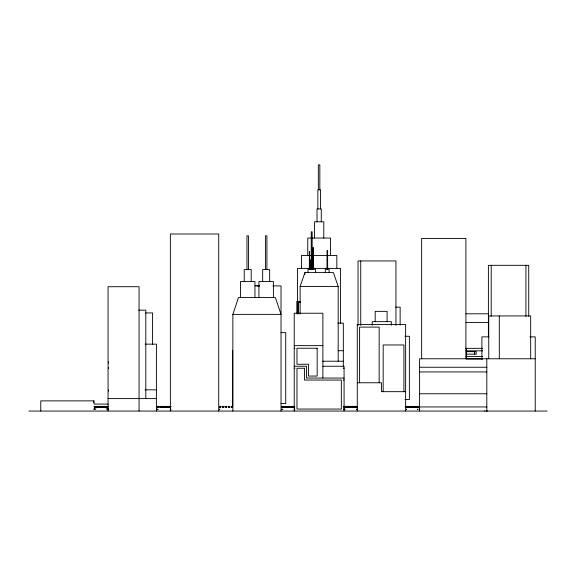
<?xml version="1.0" encoding="UTF-8"?>
<svg xmlns="http://www.w3.org/2000/svg" width="576" height="576" viewBox="0 0 576 576"><rect width="100%" height="100%" fill="white"/><g stroke="black" fill="none" stroke-linecap="round" stroke-linejoin="round"><path stroke-width="0.86" d="M354.809 407.117L355.018 407.023M354.996 406.879L355.018 406.728M355.169 407.117L356.076 407.167L356.026 406.375L355.63 407.196L355.522 406.706L355.788 407.203L355.37 406.375L354.989 407.225M355.514 406.872L355.702 406.584M355.781 406.836C355.687 406.627 355.363 406.75 355.637 406.361M355.716 406.526L355.457 407.225M355.018 406.584C355.406 405.454 357.66 407.614 355.349 407.225M356.119 406.354L355.961 407.174M344.225 406.836L344.218 406.858M344.203 406.375C344.29 407.671 344.304 405.878 343.663 406.354M94.918 406.519C95.386 407.758 95.501 405.806 94.961 406.685M158.134 407.203L158.458 406.404L157.09 406.642M282.643 406.555L282.557 406.685M355.968 407.232L355.968 406.354L355.939 406.908M344.412 406.375L344.218 406.735M355.882 406.894L356.018 406.375M99.202 407.138L99.202 406.85M101.246 407.138C100.21 406.051 101.815 407.376 101.045 406.879M103.838 406.879C103.536 406.123 103.788 406.735 104.047 406.85M158.494 406.498L158.342 406.62M164.347 407.138L164.189 406.375L164.189 407.189M167.148 407.138L167.148 406.85M223.834 407.081L223.747 406.375L223.56 406.937M226.656 407.138L226.447 406.404L226.67 406.728M226.526 407.196L226.577 406.382M229.471 407.117L229.298 406.67L229.32 407.196M229.471 406.793L229.298 406.375L229.45 406.728M283.104 407.023L282.838 406.375L282.888 407.232M283.169 407.196L283.169 406.375C282.348 405.914 282.341 407.599 283.133 407.225L283.133 406.354M283.766 407.138L283.608 406.375L283.766 406.85M286.034 406.526L285.876 407.225M286.027 407.138L285.545 406.728L286.042 407.081M286.042 406.793L285.581 406.404L285.667 407.232M288.994 407.066C287.453 406.62 289.649 406.037 288.662 407.167M289.642 407.138L289.642 406.85M291.773 406.757L291.197 407.167L291.766 406.85M291.607 406.67L291.19 406.44L291.499 406.98M345.355 407.182L345.341 406.375L345.29 406.951M349.891 406.735C349.344 407.167 350.546 406.584 350.201 406.879M349.423 406.447L349.769 407.203L349.891 406.447M351.274 407.138L351.202 406.613L351.108 407.189M351.893 407.138L351.734 406.375L351.893 406.85M352.966 407.196C353.153 406.584 352.584 406.75 352.685 406.987M354.067 407.138L353.916 406.67L353.909 407.189M354.694 407.138L354.535 406.375L354.694 406.85M405.907 407.138L405.749 406.375L405.742 407.189M407.47 406.786C408.096 407.333 407.297 406.303 407.909 406.584M410.609 406.368L410.666 407.261L410.81 406.411M410.602 406.454L410.738 407.254M413.546 406.879C413.41 406.685 413.482 406.642 413.611 406.908M416.16 407.282L416.131 406.354L416.621 406.354L416.621 407.225C415.973 406.591 416.542 406.534 416.556 407.167M416.563 407.002L416.275 406.354L416.239 407.038M344.196 406.872L344.218 406.418M347.328 406.62C346.025 405.914 348.192 407.29 347.191 406.872M349.697 406.829L349.517 406.375L349.69 407.225M349.834 407.203L349.409 407.074L349.884 407.117M352.39 407.182C352.814 406.843 352.109 406.145 352.706 406.793M352.303 407.225L352.325 406.354L352.447 407.225M352.649 406.894L352.224 407.146L352.692 406.735M352.519 407.196L352.519 406.908M220.788 406.872L220.565 407.167L220.723 406.375M283.018 406.382L283.09 407.138L282.672 407.174M285.919 407.146L285.566 407.023L286.121 406.555M285.912 406.447L286.07 407.225M286.135 406.793L285.797 406.735M288.857 407.232L288.835 406.354L288.763 407.232M291.744 406.418C291.463 406.879 291.053 406.066 291.686 407.225L291.528 406.39M291.434 406.836L291.607 406.375M407.75 407.138L407.779 406.411M407.542 407.189L407.628 406.354L407.549 407.225M410.746 406.469L410.81 406.994M410.724 407.052L410.666 406.692M413.424 407.225L413.532 406.418M413.388 407.174L413.424 406.67L413.626 407.138M416.182 406.699L416.621 406.937M347.414 407.117L346.644 407.167L347.4 406.584M347.184 406.793L347.234 407.182M347.105 406.476C346.248 407.39 347.364 405.72 346.702 407.225M97.33 406.958L97.279 406.67M100.181 407.146L100.08 406.656L99.986 407.167M106.632 406.872L106.74 406.368L106.841 406.858M160.481 407.146L160.38 406.368L160.294 407.167M163.21 406.966L163.174 406.908M222.804 407.124C222.394 405.727 223.02 407.729 222.581 406.85M225.446 407.196L225.475 406.368L225.576 407.146M231.228 407.023L231.199 406.649M284.753 406.649L285.113 406.447L284.875 407.11M285.113 406.793L284.81 406.994L285.012 406.534M287.813 407.088L287.604 407.167M287.892 407.023L287.604 406.404L287.791 407.232M290.614 407.167L290.448 406.692L290.743 407.117M293.659 406.699L293.479 407.167M294.422 407.167L294.343 406.368L294.307 407.196M348.026 407.146L347.875 406.375L347.926 406.951M350.611 406.872C351 407.578 350.546 405.907 350.82 406.858M356.717 407.124L356.594 406.368L356.623 407.196M415.296 406.958L415.303 406.606M347.105 406.829L346.658 406.404M347.105 407.117L346.954 406.908M104.047 407.138L103.579 406.829L104.047 406.584M106.063 407.117L106.092 406.649M166.615 407.146L166.658 406.937M169.488 406.685L169.87 407.196M228.319 406.908L228.341 406.354L228.377 406.958M287.683 406.555L287.633 406.894M287.662 406.541L287.705 406.706M290.542 406.872L290.686 406.375L290.534 407.232M290.434 406.728L290.714 406.418L290.513 406.822M293.753 407.002L293.602 406.39L293.666 407.232M407.894 407.002L407.484 406.476L407.909 406.858M409.687 407.167L409.608 406.656L409.522 407.167M418.363 406.879L418.234 406.375L418.248 407.196M346.838 406.469L346.759 407.196M282.442 406.433L282.787 406.584M291.391 406.879L291.643 406.994M351.274 406.872L351.166 406.368L351.065 406.879M416.405 406.786L416.189 406.418L416.376 406.872M343.944 406.606L345.398 406.584M98.309 406.908C98.273 405.432 98.338 408.031 98.006 406.606M101.246 406.85C100.994 406.138 100.793 407.03 101.138 406.951M102.91 406.908L102.917 406.368L102.881 407.196M103.673 406.613L103.81 407.146M157.334 406.606L157.255 406.937M163.634 407.196L163.627 406.375L163.757 407.167M165.982 407.196L165.967 406.375L166.075 407.189M169.135 406.706L168.977 407.196L169.128 406.591M219.643 406.606L219.578 406.685M281.743 406.519L281.815 406.937M284.99 407.232L284.882 406.584M353.642 407.167L353.563 406.368L353.527 407.196M412.51 407.146L412.409 406.368L412.373 407.196M232.855 314.374L238.486 297.562L275.393 297.562L281.023 314.374L232.855 314.374L232.855 411.055M170.366 408.067L170.921 406.433M300.125 314.035L300.125 286.438L304.898 272.592L333.41 272.592L338.184 286.438L338.184 361.21M158.969 407.138L158.861 406.368L158.868 407.232M162.007 406.872L161.849 406.375L161.842 407.189M282.881 406.447L282.989 407.232M282.996 406.85L282.874 407.117M283.018 406.908L283.075 407.167M292.392 406.894L292.435 407.138M348.43 407.138L348.322 406.368L348.3 407.196M354.074 406.872L354.002 406.613M411.761 407.167L411.761 406.692L411.588 407.167M414.576 407.138L414.468 406.368L414.475 406.908M346.622 406.562L347.018 407.196M97.38 406.858L97.128 406.649M100.181 406.879L100.08 406.368L99.972 406.872M100.807 406.685L100.922 407.189M100.894 406.62L100.836 407.196M105.905 406.67L105.862 406.872M166.615 406.879L166.514 406.368L166.406 406.872M169.646 406.858L169.423 406.498M348.026 406.858L347.774 406.649M415.346 406.858L415.102 406.649M96.149 406.584L96.034 407.196M99.202 406.584L99.094 407.232L99.036 406.606M101.873 407.203L101.887 406.375L101.995 407.182M104.71 406.908L104.731 406.368L104.71 407.196M161.51 406.584L161.438 407.196L161.258 406.649M164.822 406.872L164.736 406.368L164.822 407.167M167.148 406.584L167.04 407.232M167.573 407.196L167.537 406.368L167.472 407.203M286.798 406.584L286.574 407.052L286.546 406.649M289.642 406.584L289.534 407.232L289.476 406.606M345.888 406.908L345.91 406.368L345.852 407.203M408.938 406.584L408.866 407.196L408.686 406.649M417.701 406.613L417.672 406.685M160.956 407.167L160.927 406.375L160.769 407.023M163.073 406.872L163.202 406.62M353.642 406.591L353.556 406.62M409.694 407.002L409.752 406.649M226.462 406.404L226.548 407.232M95.206 407.203L95.551 406.375M158.897 406.966L158.782 407.167M164.347 406.584L164.246 407.232L164.189 406.606M220.788 406.584L220.68 407.232M286.776 406.706L286.632 407.203M292.478 406.649L292.248 407.167M354.074 406.584L353.966 407.232L353.909 406.606M414.554 406.994L414.446 407.196M356.508 406.994L356.962 406.937M100.181 406.584L100.073 407.232M106.841 406.584L106.769 407.225L106.675 406.606M160.481 406.584L160.402 407.225L160.315 406.606M163.274 406.584L163.174 407.232L163.116 406.606M166.615 406.584L166.536 407.225L166.658 406.649M288.569 406.584L288.914 406.685M288.36 407.023L289.008 406.937M294.336 406.908L294.293 406.375L294.422 407.002M350.201 406.584L350.122 407.225L350.035 406.606M350.82 406.584L350.719 407.232L350.654 406.606M352.894 406.67L352.872 407.196M356.695 406.584L357.343 406.642M105.926 406.411L105.948 407.232M169.027 406.411L169.049 407.232L169.02 406.354M169.517 406.411L169.546 407.232M231.3 406.397L231.343 407.232M356.566 406.411L356.616 407.225L356.594 406.354M418.219 406.397L418.277 407.232M98.129 406.606L98.388 406.994M349.092 406.649L348.869 406.879M407.628 406.44L407.693 406.822M411.818 406.649L411.667 406.951M292.248 406.879L292.306 406.62M412.402 406.908L412.358 406.375L412.495 407.002M107.914 406.627L107.935 406.685M349.51 406.39L349.805 407.232M286.049 406.382L286.02 407.232M411.703 406.678L411.588 406.879M98.071 406.368L98.071 407.232M225.425 406.375L225.482 407.232M287.647 406.375L287.69 407.232M288.468 406.382L288.468 407.232M290.635 406.368L290.628 407.232M353.563 406.382L353.563 407.232M409.608 406.382L409.608 407.232M98.273 406.39L98.302 407.232M100.721 406.649L101.088 406.606M286.661 406.39L286.697 407.232M292.298 406.39L292.334 407.232M348.912 406.39L348.948 407.232M414.439 406.39L414.468 407.232M103.68 406.382L103.709 407.232M285.026 406.39L284.897 407.232M352.562 406.382L352.735 407.225M407.779 406.382L407.779 407.282M412.38 406.382L412.38 407.225L412.43 406.354M157.471 406.411L156.982 406.433M281.894 406.411L281.664 406.433M344.434 406.447L344.074 406.433M95.162 406.354C94.442 407.102 95.818 407.822 95.414 406.354L95.162 407.225M157.471 406.354L157.471 407.225M157.968 406.354L157.824 407.232L158.515 407.225L158.515 406.354L157.946 406.354L157.968 407.225M94.37 407.225L94.248 406.361L94.565 407.225M219.629 406.361L219.967 407.225L219.658 406.361M281.844 406.361L281.966 407.232L282.254 406.354L281.945 407.232M345.017 406.354L345.017 407.225M281.844 407.232L282.182 406.354M406.706 406.354L406.706 407.225M344.254 407.232L344.585 406.354M309.377 251.712L309.686 269.172M327.017 259.826L327.629 259.826M255.053 285.869L259.531 285.869M256.846 285.898L259.531 285.898M272.966 285.898L281.023 285.898L281.023 411.055M300.125 286.438L338.184 286.438M300.362 301.392L296.834 301.392L296.834 313.934M300.319 302.306L298.555 302.306L298.555 313.949M395.683 307.13L400.133 307.13L400.133 325.051M138.672 310.14L145.814 310.14L145.814 398.592M145.699 312.934L152.546 312.934L152.546 344.34M466.006 313.805L488.398 313.805M466.006 322.582L488.398 322.582M337.954 323.1L343.332 323.1L343.332 366.991M281.023 332.647L285.732 332.647L285.732 403.582L281.023 403.582M404.892 336.283L409.378 336.283L409.378 399.55L404.986 399.55M489.01 336.866L481.903 336.866L481.903 359.215M529.906 336.866L535.234 336.866L535.234 411.055M145.145 344.146L156.406 344.146L156.406 411.055M294.228 345.636L322.891 345.636M294.228 348.242L294.977 348.242M465.343 348.336L482.724 348.336M338.148 350.712L343.332 350.712M465.934 350.827L482.724 350.827M466.423 351.677L476.179 351.677L476.179 354.168L466.423 354.168M466.2 356.515L482.666 356.515M535.234 358.769L419.594 358.769L419.594 411.055M466.661 359.006L482.666 359.006M322.733 361.21L343.332 361.21M294.228 366.25L306.518 366.25L306.518 378.05L344.074 378.05M322.891 366.25L344.074 366.25L344.074 411.055M419.594 367.25L486.821 367.25M294.228 368.244L294.977 368.244M343.332 368.244L344.074 368.244M419.594 371.938L486.821 371.938M343.332 380.045L344.074 380.045M357.286 382.766L381.463 382.766L381.463 391.673L405.634 391.673M145.073 389.844L156.406 389.844M419.594 393.768L486.821 393.768M108.058 398.592L156.406 398.592M108.18 404.078L94.097 404.078L94.097 400.874L40.766 400.874L40.766 411.055M94.349 406.354L94.543 407.225M106.963 406.354L106.596 407.225C107.705 407.52 106.661 405.216 106.963 407.225M107.755 406.354L107.755 407.225M170.554 406.354L170.554 407.225M228.47 406.354L228.175 407.225L228.463 406.354M232.366 406.354L232.366 407.225M349.402 406.354L350.244 406.354L350.244 407.225L349.402 407.225M356.983 406.354L356.45 406.354L356.45 407.225C357.739 407.758 356.724 405.137 356.962 407.225M405.655 406.354L405.655 407.225M410.458 406.354L410.522 407.282M413.302 406.354L413.302 407.225M417.283 406.354L417.283 407.225M419.083 407.225L419.393 406.361L419.105 407.225M107.582 406.433L108.058 406.433M93.989 406.642L95.573 406.613M97.927 406.649L98.446 406.649M103.565 406.649L104.09 406.649M106.538 406.62L108.115 406.642M170.05 406.642L170.914 406.642M219.391 406.642L220.183 406.62M231.934 406.613L232.726 406.642M281.606 406.642L283.169 406.62M285.523 406.649L286.164 406.649M291.161 406.649L291.802 406.649M293.422 406.649L293.81 406.649M294.156 406.62L294.674 406.649M346.579 406.649L347.443 406.649M349.402 406.649L350.244 406.649M352.181 406.649L353.081 406.649M354.442 406.649L356.206 406.649M406.325 406.642L407.11 406.613M407.455 406.649L407.952 406.649M416.131 406.649L416.621 406.649M417.067 406.613L417.852 406.642M418.867 406.613L419.652 406.642M94.349 406.937L94.781 406.908M95.126 406.937L95.573 406.908M97.927 406.937L98.446 406.937M100.721 406.937L101.246 407.023M103.565 406.937L104.09 406.937M106.538 406.908L106.963 406.937M107.33 406.908L107.755 406.937M157.45 406.937L158.472 407.023M170.129 406.894L170.554 406.937M219.751 406.937L220.183 406.908M231.934 406.908L232.366 406.937M281.966 406.937L282.492 406.908M282.744 406.937L283.169 406.908M285.523 406.937L286.164 406.937M293.422 406.937L293.81 406.937M294.156 406.908L294.674 406.937M344.016 406.937L344.815 406.685M344.995 406.937L345.398 407.023M347.443 406.937L346.795 406.958M349.402 406.937L350.244 406.937M352.181 406.937L353.081 406.937M354.442 406.937L356.206 406.937M406.685 406.937L407.11 406.908M407.455 406.937L407.952 406.937M417.067 406.908L417.492 406.937M418.867 406.908L419.27 406.937M419.594 406.944L486.821 406.944M94.543 407.203L94.759 406.375M107.561 407.203L107.33 406.375M232.178 407.196L231.962 406.375M282.161 407.203L282.492 406.375M344.563 407.203L344.779 406.375M406.872 407.196L407.088 406.375M417.082 407.203L417.082 406.375L417.298 407.203M418.889 407.203L418.889 406.375L419.105 407.203M294.228 409.061L294.977 409.061M343.332 409.061L344.074 409.061M93.989 409.14L94.464 409.183M94.781 409.14L95.177 409.183M107.323 409.14L106.985 409.183M107.777 409.183L108.115 409.14M157.09 409.14L157.982 409.183M170.575 409.183L170.914 409.14M219.391 409.14L219.73 409.14M281.606 409.14L281.894 409.183M282.384 409.14L282.722 409.183M344.016 409.14L344.311 409.183M344.635 409.14L344.974 409.14M356.616 409.14L357.343 409.14M406.325 409.14L406.721 409.183M417.852 409.14L417.514 409.14M419.256 409.183L419.652 409.14M94.291 409.507L93.989 409.507M95.177 409.464L94.781 409.507M106.927 409.464L107.323 409.507M107.719 409.507L108.115 409.507M157.925 409.464L157.09 409.507M170.575 409.507L170.914 409.507M219.794 409.464L219.391 409.507M282.118 409.464L281.606 409.507M282.78 409.464L282.384 409.507M344.412 409.464L344.016 409.507M345.031 409.464L344.635 409.507M406.663 409.507L406.325 409.507M417.456 409.464L417.852 409.507M419.256 409.464L419.652 409.507M356.616 409.507L357.343 409.507M487.26 411.055L486.922 411.055M28.8 411.055L547.2 411.055M170.042 406.354L170.129 407.203M347.011 406.354L347.026 407.232M352.613 407.225L352.613 406.354M408.83 406.382L408.83 407.232M405.799 406.382L405.799 407.232L405.828 406.411M354.586 406.382L354.586 407.232M351.166 406.382L351.166 407.232M167.537 406.382L167.537 407.232M161.899 406.382L161.899 407.232M104.731 406.382L104.738 407.232M103.939 406.382L103.939 407.232M101.93 406.382L101.959 407.225L101.909 406.354M101.138 406.382L101.146 407.232M416.477 406.382L416.477 407.232M347.926 406.382L347.918 407.232M293.566 406.382L293.566 407.232M166.018 406.382L166.039 407.225L165.989 406.354M163.67 406.382L163.67 407.232M102.917 406.382L102.938 407.225L102.888 406.354M160.877 406.368L160.898 407.225M344.786 406.613L344.75 406.915M289.433 406.879L289.433 407.146M229.435 406.418L229.349 407.232M166.939 406.879L166.939 407.146M98.993 406.879L98.993 407.146M345.974 406.397L345.917 407.232L345.938 406.354M345.319 406.411L345.319 407.225L345.204 406.354M283.687 406.354L283.658 407.232L283.687 406.411M158.393 406.411L158.371 407.232M96.091 406.411L96.062 407.232M95.292 406.411L95.27 407.232M530.676 358.79L530.676 315.936L488.743 315.936L488.743 358.79M528.739 316.325L528.739 265.32L488.398 265.32L488.398 336.902M525.931 265.32L525.931 316.325M499.306 315.936L499.306 358.79M491.206 265.32L491.206 316.325M486.821 358.769L486.821 411.055M484.913 410.962L484.553 410.962M474.646 351.677L474.646 354.168M466.387 349.085L466.387 358.906M465.898 358.841L465.898 238.428L421.646 238.428L421.646 358.841M419.27 406.354L419.27 407.225M418.255 406.354L418.255 407.225M417.47 406.354L417.492 407.225M417.298 406.354L417.298 407.225M415.224 406.354L415.246 407.232M413.33 406.354L413.33 407.225M406.872 406.354L406.872 407.225M405.634 411.055L405.634 324.583L357.286 324.583L357.286 411.055M405.288 406.375L405.288 407.203M403.92 391.673L403.92 344.966L383.177 344.966L383.177 391.673M395.95 325.325L395.95 260.95L358.034 260.95L358.034 325.325M391.334 325.253L391.334 321.667L372.24 321.667L372.24 325.253M387.101 321.667L387.101 311.364L375.178 311.364L375.178 321.667M379.152 382.766L379.152 327.103L359.597 327.103L359.597 382.766M360.734 260.95L360.734 325.325M356.796 406.354L356.796 407.225M356.206 406.354L356.198 407.225M355.198 406.354L355.19 407.225M355.025 406.354L355.025 407.225M352.915 406.354L352.937 407.232M352.793 406.354L352.793 407.225M351.814 406.354L351.814 407.225L351.763 406.354M349.956 406.354L349.956 407.225M347.328 406.354L347.299 407.232M347.155 406.354L347.155 407.225M346.982 406.354L346.982 407.225M346.867 406.354L346.846 407.225M345.182 406.354L345.146 407.225M344.563 406.354L344.563 407.225M343.894 406.361L343.894 407.232M340.517 323.69L340.517 268.387L297.468 268.387L297.468 301.392M336.845 268.387L336.845 255.506L301.464 255.506L301.464 268.387M330.545 255.506L330.545 238.039L307.764 238.039L307.764 255.506M329.083 272.592L329.083 269.172L325.296 269.172L325.296 272.592M327.643 269.172L327.593 250.481L327.067 250.481L327.01 269.172M323.798 238.039L323.798 221.803L314.51 221.803L314.51 238.039M322.891 378.05L322.891 313.229L294.228 313.229L294.228 411.055M321.278 221.803L321.278 208.922L317.023 208.922L317.023 221.803M320.465 208.922L320.465 189.814L317.844 189.814L317.844 208.922M319.831 189.814L319.831 164.887L318.334 164.887L318.334 189.814M315.454 272.592L315.454 269.172L308.002 269.172L308.002 272.592M313.538 269.172L313.538 247.666L312.934 247.666L312.926 269.172M312.221 269.172L312.221 255.838L311.897 269.172M312.156 269.172L312.156 231.79L311.242 231.79L311.242 269.172M310.414 269.172L310.414 259.848L310.118 269.172M309.37 251.712L309.37 269.172M304.898 272.592L304.898 274.327M297.648 301.392L297.648 313.934M294.466 406.354L294.487 407.225M294.372 406.354L294.336 407.232M291.514 407.225L291.305 406.354M288.619 406.354L288.619 407.225M285.775 406.354L285.775 407.225M282.744 406.354L282.744 407.225M282.377 406.375L282.377 407.203M273.398 297.562L273.398 281.534L258.934 281.534L258.934 297.562M269.662 281.534L269.662 269.575L262.67 269.575L262.67 281.534M266.911 269.575L266.911 235.843L265.414 235.843L265.414 269.575M254.945 297.562L254.945 281.534L240.48 281.534L240.48 297.562M251.208 281.534L251.208 269.575L244.217 269.575L244.217 281.534M248.458 269.575L248.458 235.843L246.96 235.843L246.96 269.575M232.668 350.338L232.668 406.634M232.178 406.354L232.178 407.225M223.675 406.354L223.711 407.232M219.758 406.354L219.78 407.225M218.714 411.055L218.714 234L170.366 234L170.366 411.055M161.431 406.354L161.402 407.232M160.87 406.354L160.87 407.232M158.35 406.354L158.35 407.225M158.134 406.354L158.227 407.225M139.046 411.055L139.046 286.718L108.058 286.718L108.058 411.055M108.554 361.807L108.554 363.053M108.554 367.661L108.554 368.662M108.554 389.844L108.554 391.09M104.71 406.354L104.71 407.225M103.853 406.354L103.795 407.225M101.002 406.354L101.002 407.225M98.215 406.354L98.215 407.225M96.091 406.354L96.091 407.225M93.614 400.874L93.614 402.617M94.097 408.564A17.129 17.129 0 0 1 108.058 408.564M406.411 406.735L406.411 406.735M164.736 406.368L164.714 407.225L164.736 406.382M222.689 406.368L222.674 407.232L222.689 406.382M348.322 406.382L348.3 407.225L348.329 406.354M411.667 406.382L411.674 407.232L411.703 406.382M317.16 348.242L296.971 348.242L296.971 364.255L308.513 364.255L308.513 376.056L317.16 376.056L317.16 348.242M304.524 368.244L296.971 368.244L296.971 409.061L341.338 409.061L341.338 380.045L304.524 380.045L304.524 368.244M96.206 406.354L95.918 407.225L96.206 406.354M97.423 406.354L97.128 407.225L97.423 406.354M98.446 406.354L97.927 406.354L97.927 407.225L98.446 407.225L98.446 406.354M99.245 406.354L98.95 407.225L99.245 406.354M100.224 406.354L99.929 407.225L100.224 406.354M101.29 406.354L100.721 406.354L100.721 407.225L101.29 407.225L101.29 406.354M102.082 406.354L101.794 407.225L102.082 406.354M103.061 406.354L102.773 407.225L103.061 406.354M104.09 406.354L103.565 406.354L103.565 407.225L104.09 407.225L104.09 406.354M104.882 406.354L104.587 407.225L104.882 406.354M106.092 406.354L105.804 407.225L106.092 406.354M157.658 406.354L157.45 407.225L157.644 406.354M159.012 406.354L158.724 407.225L159.012 406.354M160.524 406.354L160.229 407.225L160.524 406.354M161.021 406.354L160.726 407.225L161.021 406.354M161.546 406.354L161.258 407.225L161.546 406.354M162.043 406.354L161.755 407.225L162.043 406.354M163.318 406.354L163.03 407.225L163.318 406.354M163.814 406.354L163.526 407.225L163.814 406.354M164.39 406.354L164.095 407.225L164.39 406.354M164.887 406.354L164.592 407.225L164.887 406.354M166.162 406.354L165.874 407.225L166.162 406.354M166.658 406.354L166.363 407.225L166.658 406.354M167.191 406.354L166.896 407.225L167.191 406.354M167.681 406.354L167.393 407.225L167.681 406.354M169.193 406.354L168.905 407.225L169.193 406.354M169.69 406.354L169.394 407.225L169.69 406.354M220.824 406.354L220.536 407.225L220.824 406.354M222.833 406.354L222.538 407.225L222.833 406.354M223.855 406.354L223.567 407.225L223.855 406.354M225.626 406.354L225.331 407.225L225.626 406.354M226.699 406.354L226.397 407.225L226.699 406.354M229.493 406.354L229.205 407.225L229.493 406.354M231.502 406.354L231.214 407.225L231.502 406.354M283.81 406.354L283.514 407.225L283.81 406.354M285.134 406.354L284.753 407.225L285.134 406.354M286.164 406.354L285.523 406.354L285.523 407.225L286.164 407.225L286.164 406.354M286.841 406.354L286.546 407.225L286.841 406.354M287.935 406.354L287.546 407.225L287.935 406.354M289.008 406.354L288.317 406.354L288.317 407.225L289.008 407.225L289.008 406.354M289.678 406.354L289.39 407.225L289.678 406.354M290.779 406.354L290.39 407.225L290.779 406.354M291.802 406.354L291.161 406.354L291.161 407.225L291.802 407.225L291.802 406.354M292.478 406.354L292.19 407.225L292.478 406.354M293.81 406.354L293.422 407.225L293.81 406.354M294.674 406.354L294.192 406.354L294.192 407.225L294.674 407.225L294.682 406.361M345.442 406.354L344.995 406.354L344.995 407.225L345.442 407.225L345.442 406.354M346.061 406.354L345.773 407.225L346.061 406.354M347.443 406.354L346.579 406.354L346.579 407.225L347.443 407.225L347.443 406.354M348.07 406.354L347.774 407.225L348.07 406.354M348.473 406.354L348.185 407.225L348.473 406.354M349.092 406.354L348.804 407.225L349.092 406.354M350.863 406.354L350.575 407.225L350.863 406.354M351.31 406.354L351.022 407.225L351.31 406.354M351.936 406.354L351.641 407.225L351.936 406.354M353.081 406.354L352.181 406.354L352.181 407.225L353.081 407.225L353.081 406.354M353.707 406.354L353.412 407.225L353.707 406.354M354.11 406.354L353.822 407.225L354.11 406.354M354.73 406.354L354.442 407.225L354.73 406.354M407.952 406.354L407.455 406.354L407.455 407.225L407.952 407.225L407.952 406.354M408.982 406.354L408.686 407.225L408.982 406.354M409.752 406.354L409.464 407.225L409.752 406.354M411.818 406.354L411.53 407.225L411.818 406.354M412.553 406.354L412.258 407.225L412.553 406.354M414.619 406.354L414.324 407.225L414.619 406.354M415.39 406.354L415.102 407.225L415.39 406.354M418.421 406.354L418.133 407.225L418.421 406.354M100.901 406.39L100.865 407.232L100.894 406.354M220.162 407.203L220.162 406.375L220.154 407.203M97.279 407.232L97.301 406.354L97.25 407.225"/></g></svg>
